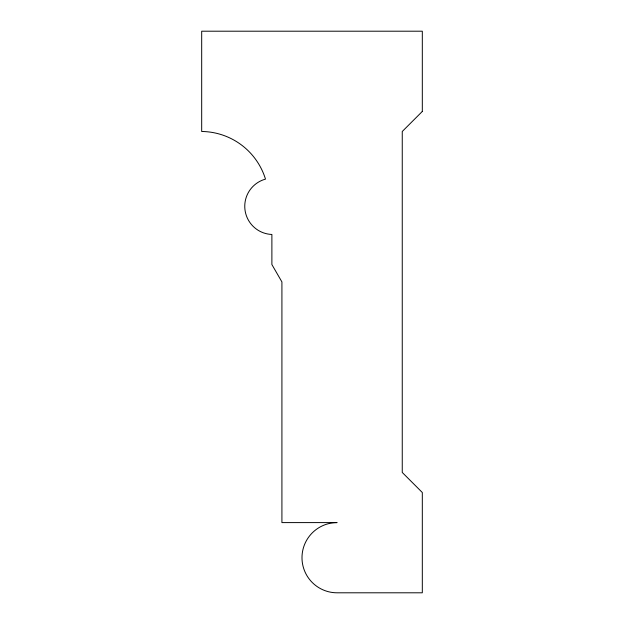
<?xml version="1.0" encoding="UTF-8"?>
<svg xmlns="http://www.w3.org/2000/svg" width="624" height="624" viewBox="0 0 624 624"><rect width="100%" height="100%" fill="white"/><g stroke="black" fill="none" stroke-linecap="round" stroke-linejoin="round"><path stroke-width="0.94" d="M422.315 111.431L402.254 131.485L402.254 472.454L422.315 492.515L422.315 592.8L337.093 592.8A35.1 35.1 0 0 1 301.993 557.7A35.1 35.1 0 0 1 337.093 522.6L281.915 522.6L281.915 281.915L271.885 264.545L271.885 234.46A28.181 28.181 0 0 1 265.496 179.119A67.54 67.54 0 0 0 201.685 131.485L201.685 31.2L422.315 31.2L422.315 111.431"/></g></svg>
